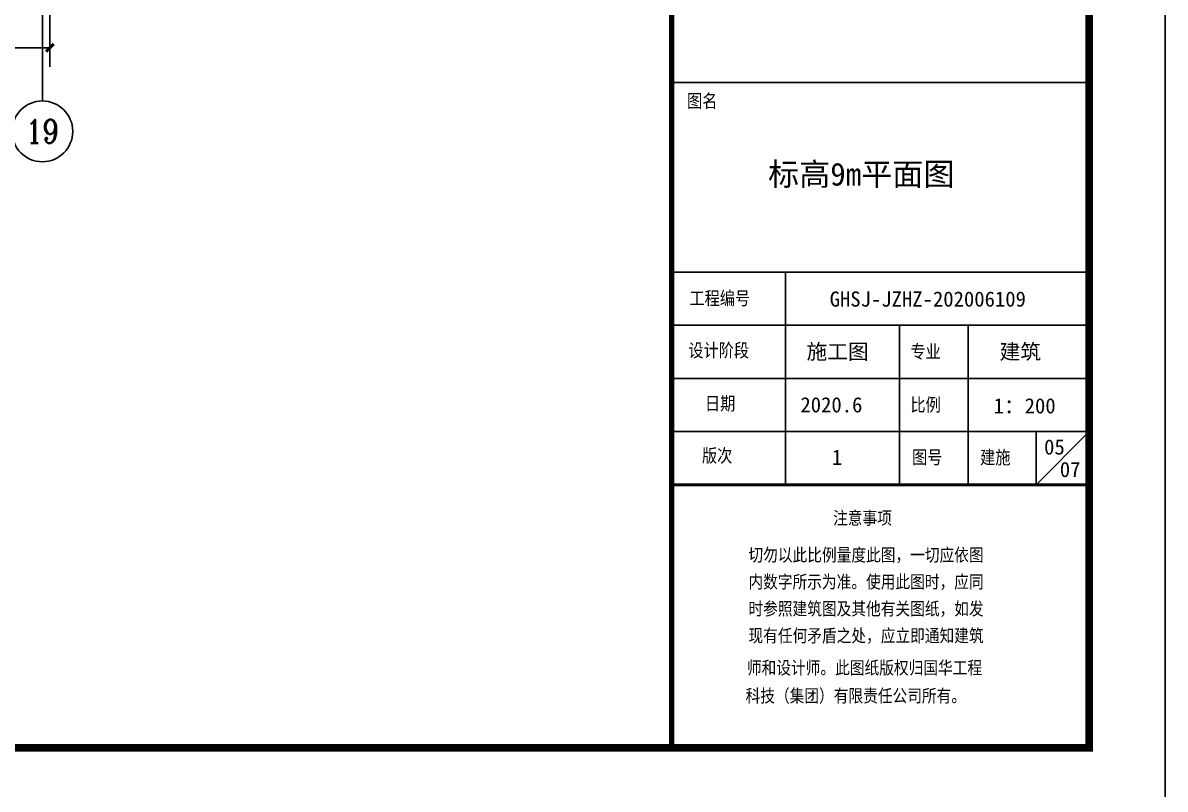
# Model space of a CAD drawing. Extents: x -21908402 to 2288787, y 79687 to 5079726.
# Drawn here: x 2233796 to 2263887, y 318196 to 338384 of the extents above; entities that cross this region are included whole.
import ezdxf
from ezdxf.enums import TextEntityAlignment as Align

# ---------------------------------------------------------------- set-up
doc = ezdxf.new("R2010")
doc.units = 0
doc.header["$LTSCALE"] = 1000
doc.layers.get('0').update_dxf_attribs({"linetype": 'CONTINUOUS'})
doc.layers.get('DEFPOINTS').update_dxf_attribs({"linetype": 'CONTINUOUS'})
for name, color, linetype in [('1', 140, 'CONTINUOUS'), ('AXIS', 3, 'CONTINUOUS'), ('AXIS_TEXT', 7, 'CONTINUOUS'), ('PP-PM-TK', 7, 'CONTINUOUS'), ('PUB_TEXT', 7, 'CONTINUOUS'), ('PUB_TITLE', 4, 'CONTINUOUS')]:
    doc.layers.add(name, color=color, linetype=linetype)
doc.styles.add('-黑体', font='simhei.ttf', dxfattribs={"width": 0.8})
doc.styles.add('_TCH_AXIS', font='COMPLEX', dxfattribs={"bigfont": 'GBCBIG'})
doc.styles.add('COMPLEX', font='COMPLEX')
doc.styles.add('DIM_FONT', font='simplex.shx', dxfattribs={"width": 0.8})
doc.styles.add('TQ', font='txt.shx', dxfattribs={"width": 0.8, "bigfont": 'hztxt.shx'})
doc.dimstyles.new('DIMN200', dxfattribs={"dimscale": 2, "dimtxt": 300, "dimasz": 100, "dimexe": 250, "dimexo": 300, "dimgap": 150, "dimtad": 1, "dimdec": 0, "dimzin": 0, "dimtxsty": 'DIM_FONT', "dimblk": 'ARCHTICK', "dimcen": 0.09, "dimclrt": 7, "dimazin": 3, "dimtfac": 1, "dimtdec": 0, "dimtix": 1, "dimtmove": 0, "dimatfit": 3, "dimtolj": 1, "dimtzin": 0})

# ---------------------------------------------------------------- blocks, each defined once
blk = doc.blocks.new('TKL')
at = {"layer": '1'}
blk.add_line((2296643, 450235), (2307643, 450235), dxfattribs=at)
at = {"layer": '1', "color": 4}
for p, q in [((2296643, 445235), (2307643, 445235)), ((2299642, 445235), (2299642, 439635)), ((2296643, 443835), (2307643, 443835)), ((2302643, 443835), (2302643, 439635)), ((2304451, 443835), (2304451, 439635)), ((2296643, 442435), (2307643, 442435)), ((2296643, 441035), (2307643, 441035)), ((2306243, 441035), (2306243, 439635)), ((2307643, 441035), (2306243, 439635))]:
    blk.add_line(p, q, dxfattribs=at)
at = {"layer": '1', "color": 4, "const_width": 80}
blk.add_lwpolyline([(2296643, 439635), (2307643, 439635)], dxfattribs=at)
at = {"layer": 'PP-PM-TK', "color": 4, "const_width": 140}
blk.add_lwpolyline([(2296643, 547507), (2296643, 432707)], dxfattribs=at)
at = {"layer": 'PUB_TEXT', "color": 2, "style": 'TQ'}
for s, height, p in [('图名', 400, (2297049, 449531)), ('工程编号', 400, (2297111, 444334)), ('设计阶段', 400, (2297084, 442961)), ('专业', 400, (2302932, 442928)), ('日期', 400, (2297520, 441561)), ('比例', 400, (2302932, 441528)), ('版次', 400, (2297441, 440188)), ('图号', 400, (2302977, 440143)), ('建施', 400, (2304769, 440141)), ('注意事项', 387.2, (2300895, 438551)), ('切勿以此比例量度此图，一切应依图', 387.2, (2298666, 437579)), ('内数字所示为准。使用此图时，应同', 387.2, (2298666, 436871)), ('时参照建筑图及其他有关图纸，如发', 387.2, (2298666, 436161)), ('现有任何矛盾之处，应立即通知建筑', 387.2, (2298666, 435452)), ('师和设计师。此图纸版权归国华工程', 387.2, (2298626, 434606)), ('科技（集团）有限责任公司所有。', 387.2, (2298590, 433868))]:
    blk.add_text(s, height=height, dxfattribs=at).set_placement(p)
at = {"layer": 'PUB_TITLE', "color": 255, "style": '-黑体'}
for s, p in [('GHSJ-JZHZ-202006109', (2300805, 444327)), ('施工图', (2300196, 442941)), ('建筑', (2305282, 442941)), ('2020.6', (2300035, 441541)), ('1：200', (2305124, 441514)), ('1', (2300863, 440159)), ('07', (2306868, 439837))]:
    blk.add_text(s, height=400, dxfattribs=at).set_placement(p)
blk = doc.blocks.new('_ARCHTICK')
at = {"color": 0, "linetype": 'BYBLOCK', "const_width": 0.4}
blk.add_lwpolyline([(-0.5, -0.5), (0.5, 0.5)], dxfattribs=at)
blk = doc.blocks.new('*D283')
at = {"layer": 'AXIS', "color": 0}
for p, q in [((2120110, 343725), (2120110, 337225)), ((2234510, 343725), (2234510, 337225)), ((2120110, 337725), (2234510, 337725))]:
    blk.add_line(p, q, dxfattribs=at)
at = {"layer": 'DEFPOINTS', "color": 0}
for p in [(2120110, 344325), (2234510, 344325), (2234510, 337725)]:
    blk.add_point(p, dxfattribs=at)
at = {"layer": 'AXIS', "color": 0, "xscale": 200, "yscale": 200, "zscale": 200, "rotation": 180}
blk.add_blockref('_ARCHTICK', (2120110, 337725), dxfattribs=at)
at = {"layer": 'AXIS', "color": 0, "xscale": 200, "yscale": 200, "zscale": 200}
blk.add_blockref('_ARCHTICK', (2234510, 337725), dxfattribs=at)
at = {"layer": 'AXIS', "color": 7, "insert": (2177310, 338325), "char_height": 600, "attachment_point": 5, "style": 'DIM_FONT'}
blk.add_mtext('\\A1;114400', dxfattribs=at)
blk = doc.blocks.new('_AXISO')
blk.add_circle((0, 0), 0.5)
at = {"layer": 'AXIS_TEXT', "style": 'COMPLEX', "width": 1.041667}
blk.add_attdef('A', text='', height=0.56, dxfattribs=at).set_placement((-0.25, -0.28), (0.25, -0.28), align=Align.FIT)

msp = doc.modelspace()

# ---------------------------------------------------------------- linework, layer by layer
at = {"layer": 'AXIS'}
msp.add_line((2234310, 344325.2), (2234310, 336325.2), dxfattribs=at)
at = {"layer": 'PUB_TITLE'}
msp.add_lwpolyline([(2095686.8, 317287.5), (2263886.8, 317287.5), (2263886.8, 436087.5), (2095686.8, 436087.5)], close=True, dxfattribs=at)
at = {"layer": 'PUB_TITLE', "const_width": 200}
msp.add_lwpolyline([(2100686.8, 319287.5), (2261886.8, 319287.5), (2261886.8, 434087.5), (2100686.8, 434087.5)], close=True, dxfattribs=at)

# ---------------------------------------------------------------- block references
msp.add_blockref('TKL', (-45755.9, -113419.2))
at = {"layer": 'AXIS'}
ref = msp.add_blockref('_AXISO', (2234310, 335525.2), dxfattribs=dict(at, xscale=1600, yscale=1600, zscale=1600))
ref.add_attrib('A', '19', dxfattribs={"layer": 'AXIS_TEXT', "height": 618.45, "style": '_TCH_AXIS'}).set_placement((2233883, 335216), (2234737.1, 335216), align=Align.FIT)

# ---------------------------------------------------------------- texts
at = {"layer": 'PUB_TITLE', "color": 255, "style": '-黑体'}
for s, height, p in [('标高9m平面图', 600, (2253428.3, 334097.3)), ('05', 400, (2260698.2, 327010.6))]:
    msp.add_text(s, height=height, dxfattribs=at).set_placement(p)

# ---------------------------------------------------------------- dimensions: what is measured, and where the dimension line sits
at = {"layer": 'AXIS'}
dim = msp.add_aligned_dim(p1=(2120110, 344325.2), p2=(2234510, 344325.2), distance=-6600, dimstyle='DIMN200', dxfattribs=at)
dim.commit()
dim.dimension.update_dxf_attribs({"geometry": '*D283', "text_midpoint": (2177310, 338325.2)})

doc.saveas('drawing.dxf')
